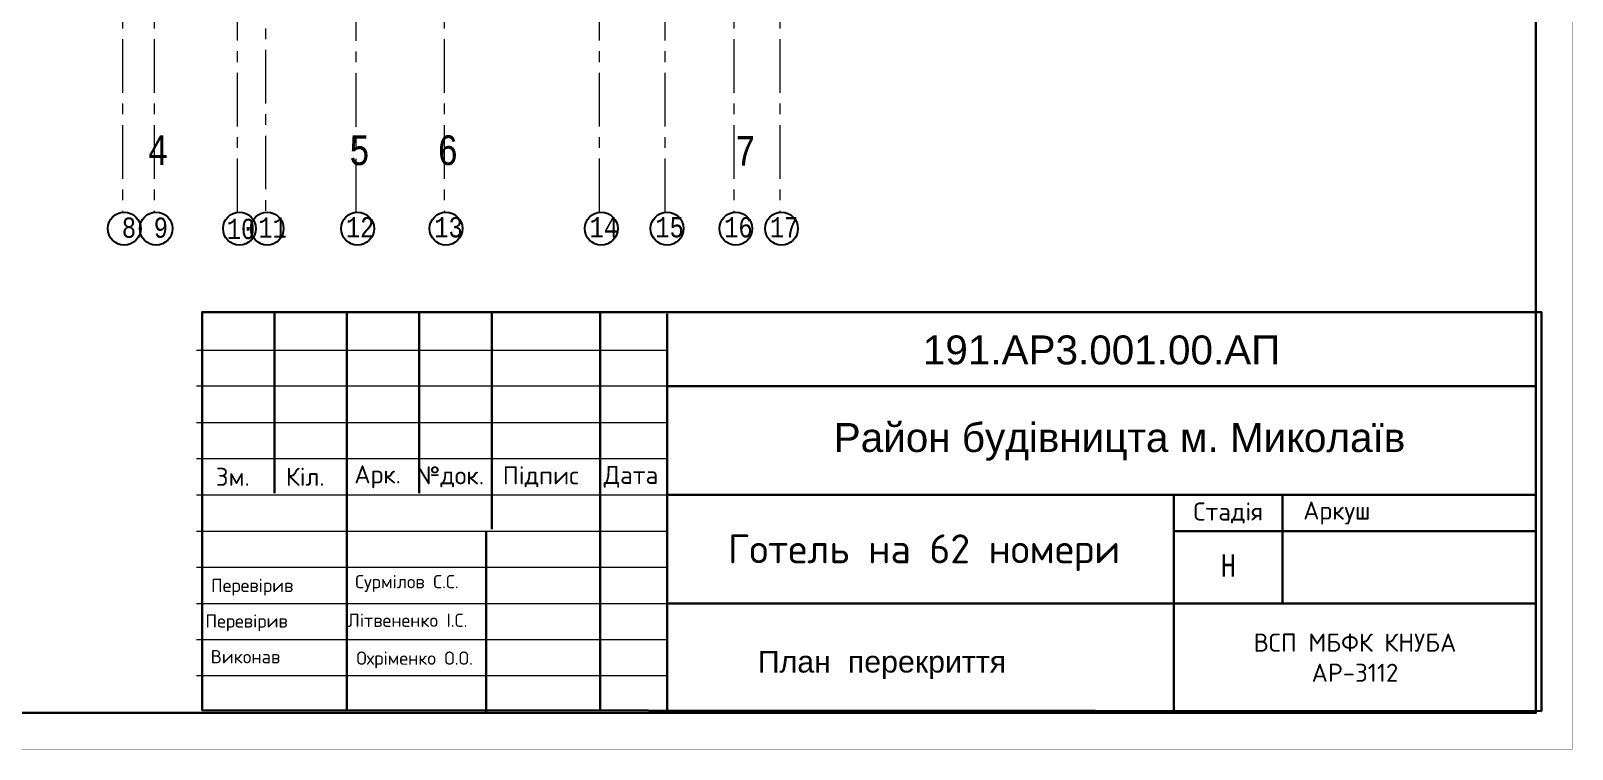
# Model space of a CAD drawing. Header units: millimetres. Extents: x -689206 to 4969298, y -1019800 to 703299.
# Drawn here: x 673350 to 737160, y -403215 to -373463 of the extents above; entities that cross this region are included whole.
import ezdxf

# ---------------------------------------------------------------- set-up
doc = ezdxf.new("R2010")
doc.units = ezdxf.units.MM
doc.linetypes.add('осеваяX2', pattern=[101.6, 63.5, -12.7, 12.7, -12.7])
doc.layers.add('внешняярамка', color=7, linetype='Continuous', lineweight=5, plot=False)
for name, color, linetype, lineweight in [('РАЗМЕРЫ', 7, 'Continuous', 9), ('стены', 7, 'Continuous', 20), ('Штамп', 7, 'Continuous', 5)]:
    doc.layers.add(name, color=color, linetype=linetype, lineweight=lineweight)
doc.layers.add('сетка', color=104, linetype='Continuous')
doc.styles.get("Standard").update_dxf_attribs({"font": 'arial.ttf'})
doc.styles.add('Аннотативный', font='isocteur.ttf', dxfattribs={"width": 0.7, "height": 250})

msp = doc.modelspace()

# ---------------------------------------------------------------- linework, layer by layer
at = {"layer": 'внешняярамка', "lineweight": 5, "ltscale": 50, "const_width": 3}
msp.add_lwpolyline([(611260, -403213.3), (737158.7, -403213.3), (737158.7, -314185), (611260, -314185), (611260, -403213.3)], dxfattribs=at)
at = {"layer": 'РАЗМЕРЫ', "linetype": 'осеваяX2', "lineweight": 5, "ltscale": 35}
for p, q in [((677139.9, -331138), (677139.9, -380979.3)), ((681909.9, -380979.3), (681909.9, -331138)), ((696889.8, -380979.3), (696889.8, -331138)), ((699612.2, -380979.3), (699612.2, -331138)), ((704351.4, -331138), (704351.4, -380979.3)), ((683059.6, -345801.9), (683059.6, -380979.3))]:
    msp.add_line(p, q, dxfattribs=at)
at = {"layer": 'сетка', "color": 0}
for centre in [(677216.8, -381655.7), (678536.8, -381655.7), (681986.8, -381655.7), (683136.5, -381655.7), (686876.9, -381655.7), (690536.8, -381655.7), (696966.6, -381655.7), (699689.1, -381655.7), (702536.8, -381655.7), (704428.3, -381655.7)]:
    msp.add_circle(centre, 680.7, dxfattribs=at)
at = {"layer": 'стены', "linetype": 'осеваяX2', "lineweight": 5, "ltscale": 35}
for p, q in [((678459.9, -331138), (678459.9, -380979.3)), ((690459.9, -331138), (690459.9, -380979.3)), ((702459.9, -331138), (702459.9, -380979.3)), ((686800, -332539.5), (686800, -380979.3))]:
    msp.add_line(p, q, dxfattribs=at)
at = {"layer": 'Штамп'}
for p, q in [((699695.2, -388187.2), (680214.4, -388187.2)), ((699695.2, -391184.3), (680214.4, -391184.3))]:
    msp.add_line(p, q, dxfattribs=at)
at = {"layer": 'Штамп', "lineweight": 30}
for points in [[(617255.2, -401714.6), (735659.9, -401714.6), (735659.9, -315683.8), (617255.2, -315683.8)], [(735887.2, -401638.8), (680441.7, -401598.3), (680441.7, -385114.5), (735887.3, -385114.5)]]:
    msp.add_lwpolyline(points, close=True, dxfattribs=at)
for points in [[(683438.8, -385114.5), (683438.8, -392607.1)], [(686435.8, -385114.5), (686435.8, -401602.6)], [(689432.9, -385114.5), (689432.9, -392607.1)], [(692430, -385114.5), (692430, -394105.6)], [(696925.5, -385114.5), (696925.5, -401610.3)], [(699695.2, -385190.2), (699695.2, -401688.2)], [(735659.9, -388187.2), (699695.2, -388187.2)], [(735659.9, -392682.8), (699695.2, -392682.8)], [(720674.6, -401674), (720674.6, -392682.8)], [(720674.6, -392682.8), (735659.9, -392682.8)], [(725170.2, -392682.8), (725170.2, -397178.4)], [(692202.6, -394181.4), (692197.1, -401682.8)], [(735659.9, -394181.4), (720674.6, -394181.4)], [(735659.9, -397178.4), (699695.2, -397178.4)]]:
    msp.add_lwpolyline(points, dxfattribs=at)
at = {"layer": 'Штамп'}
for points in [[(680214.4, -386688.7), (699695.2, -386688.7)], [(680214.4, -389685.8), (699695.2, -389685.8)], [(680214.4, -392682.8), (699695.2, -392682.8)], [(680214.4, -394181.4), (699695.2, -394181.4)], [(680214.4, -395679.9), (699695.2, -395679.9)], [(680214.4, -397178.4), (699695.2, -397178.4)], [(680214.4, -398676.9), (699695.2, -398676.9)], [(699695.2, -400175.5), (680214.4, -400175.5)]]:
    msp.add_lwpolyline(points, dxfattribs=at)

# ---------------------------------------------------------------- texts
at = {"layer": 'РАЗМЕРЫ', "lineweight": 5, "ltscale": 35, "width": 7009.377, "attachment_point": 1, "style": 'Аннотативный'}
for s, insert, char_height in [('8', (677117.9, -381194.7), 841.3), ('9', (678437.9, -381194.7), 841.3), ('10', (681461.2, -381248), 841.28), ('11', (682770.9, -381194.7), 841.28), ('12', (686391.4, -381177.9), 841.28), ('13', (690051.3, -381177.9), 841.28), ('14', (696481.2, -381177.9), 841.28), ('15', (699203.6, -381177.9), 841.28), ('16', (702051.3, -381177.9), 841.28), ('17', (703942.8, -381177.9), 841.28)]:
    msp.add_mtext(s, dxfattribs=dict(at, insert=insert, char_height=char_height))
at = {"layer": 'сетка', "color": 0, "char_height": 1230.9, "width": 181.646, "attachment_point": 1, "style": 'Аннотативный'}
for s, insert in [('4', (678178.5, -377792.3)), ('5', (686518.6, -377792.3)), ('6', (690178.5, -377792.3)), ('7', (702499.7, -377823.7))]:
    msp.add_mtext(s, dxfattribs=dict(at, insert=insert))
at = {"layer": 'Штамп'}
for s, width, heights, insert, char_height, attachment_point in [('191.АР3.001.00.АП', 35964.662, [1225], (717677.6, -386688.7), 1198.822, 5), ('Район будівницта м. Миколаїв', 36847.409, [0], (718420.4, -390487.6), 1198.822, 5), ('\\pxqc;{\\fISOCPEUR|b0|i0|c204|p34;Зм.}', 2997.055, [0], (681712.9, -391933.6), 749.264, 5), ('\\pxqc;{\\fISOCPEUR|b0|i0|c204|p34;Кіл.}', 2997.055, [0], (684710, -391933.6), 749.264, 5), ('\\pxqc;{\\fISOCPEUR|b0|i0|c204|p34;Арк.}', 2997.055, [0], (687707, -391933.6), 749.264, 5), ('\\pxqc;{\\fISOCPEUR|b0|i0|c204|p34;№док.}', 2997.055, [0], (690704.1, -391933.6), 749.264, 5), ('\\pxqc;{\\fISOCPEUR|b0|i0|c204|p34;Підпис}', 4495.583, [0], (694450.4, -391933.6), 749.264, 5), ('\\pxqc;{\\fISOCPEUR|b0|i0|c204|p34;Дата}', 2997.055, [0], (698196.7, -391933.6), 749.264, 5), ('\\pxqc;{\\fISOCPEUR|b0|i0|c204|p34;Стадія}', 4495.583, [0], (722922.4, -393432.1), 749.264, 5), ('\\pxqc;{\\fISOCPEUR|b0|i0|c204|p34;Аркуш}', 4495.583, [0], (727418, -393432.1), 749.264, 5), ('\\pxqc;{\\fISOCPEUR|b0|i0|c204|p34;Готель на 62 номери}', 20814.086, [0], (710327.3, -395079.9), 1198.822, 5), ('\\pxql;{\\fISOCPEUR|b0|i0|c204|p34;Перевірив}', 5994.11, [0], (683804.7, -396506.5), 549.404, 5), ('\\pxql;{\\fISOCPEUR|b0|i0|c204|p34;Сурмілов С.С.}', 5994.11, [0], (689773.1, -396351.8), 549.404, 5), ('\\pxql;{\\fISOCPEUR|b0|i0|c204|p34;Перевірив}', 5994.11, [0], (683572.6, -397979.2), 549.404, 5), ('\\pxql;{\\fISOCPEUR|b0|i0|c204|p34;Літвененко І.С.}', 5994.11, [0], (689463.5, -397876.1), 549.404, 5), ('\\pxqc;{\\fISOCPEUR|b0|i0|c204|p34;ВСП МБФК КНУБА^JАР-3112}', 14985.276, [0], (735659.9, -399426.2), 749.264, 6), ('\\pxql;{\\fISOCPEUR|b0|i0|c204|p34;Виконав}', 5994.11, [0], (683793, -399384.2), 549.404, 5), ('\\pxql;{\\fISOCPEUR|b0|i0|c204|p34;Охріменко О.О.}', 5994.11, [0], (689824.7, -399519.2), 549.404, 5), ('\\pxqc;План  перекриття', 17450.903, [3556.5], (708586.9, -399727.2), 899.276, 5)]:
    msp.add_mtext_dynamic_manual_height_columns(s, width=width, gutter_width=3746.3, heights=heights, dxfattribs=dict(at, insert=insert, char_height=char_height, attachment_point=attachment_point))
at = {"layer": 'Штамп', "insert": (725170.2, -395609), "char_height": 915.67, "width": 4495.583, "attachment_point": 6, "style": 'Аннотативный'}
msp.add_mtext('\\pxqc;Н', dxfattribs=at)

doc.saveas('drawing.dxf')
